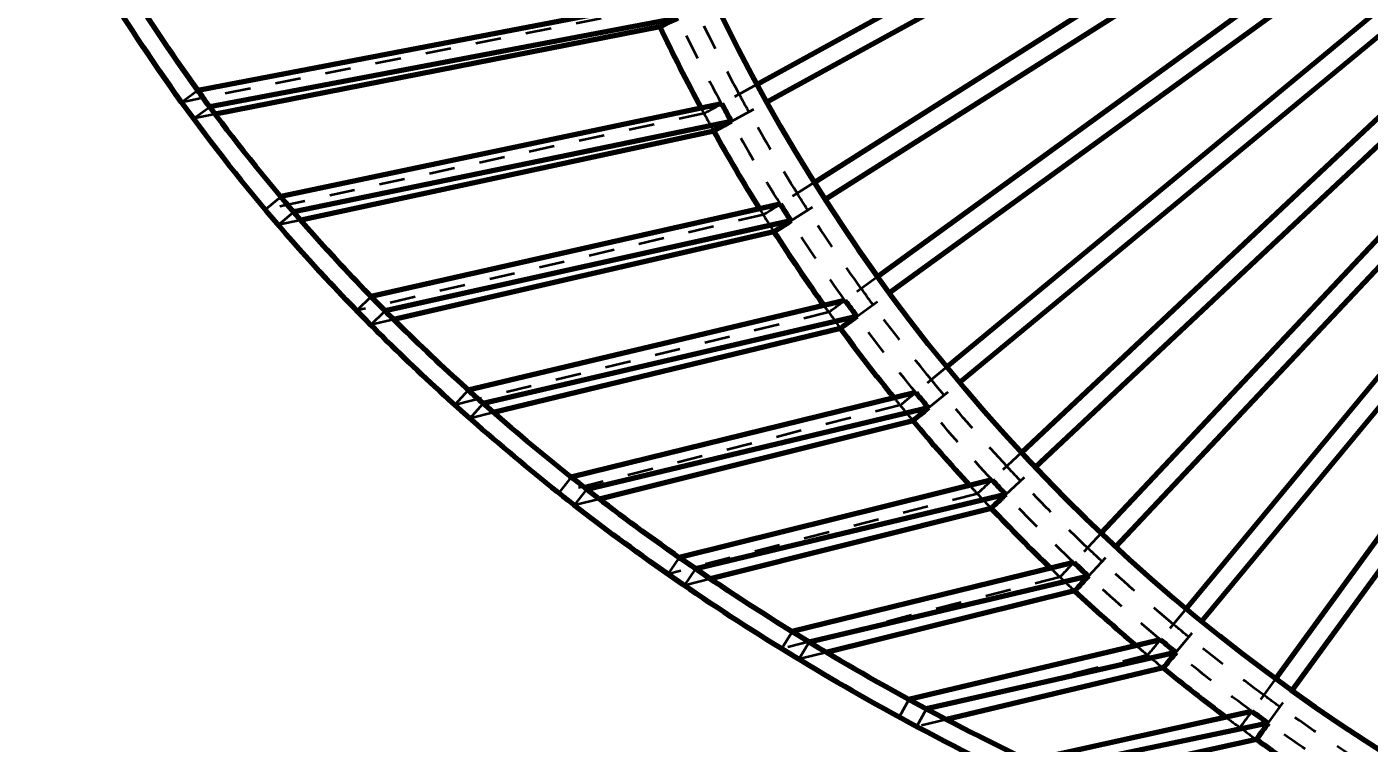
# Model space of a CAD drawing. Header units: inches. Extents: x -0.1 to 57.6, y -5.7 to 33.1.
# Drawn here: x 4.44 to 9.69, y 0.04 to 2.85 of the extents above; entities that cross this region are included whole.
import ezdxf

# ---------------------------------------------------------------- set-up
doc = ezdxf.new("R2010")
doc.units = ezdxf.units.IN
doc.header["$LTSCALE"] = 0.75
doc.header["$MEASUREMENT"] = 0
doc.linetypes.add('HIDDEN2', pattern=[0.1875, 0.125, -0.0625])
for name, color, linetype, lineweight in [('FD_Dimensions', 7, 'Continuous', 35), ('Hidden', 7, 'HIDDEN2', 35), ('Visible', 7, 'Continuous', 70)]:
    doc.layers.add(name, color=color, linetype=linetype, lineweight=lineweight)
doc.styles.get("Standard").update_dxf_attribs({"font": 'arial.ttf'})
doc.dimstyles.new('Dim-Standard', dxfattribs={"dimtxt": 0.5, "dimasz": 0.5, "dimexe": 0.3, "dimexo": 0.07, "dimgap": 0.2, "dimtad": 0, "dimtih": 1, "dimtoh": 1, "dimlfac": 0.083333, "dimzin": 12, "dimdsep": 46, "dimtxsty": 'Standard', "dimcen": 0, "dimazin": 3, "dimtp": 0.01, "dimtm": 0.01, "dimtfac": 1, "dimtofl": 0, "dimtmove": 0, "dimatfit": 3, "dimfxl": 1, "dimtolj": 1, "dimtzin": 12, "dimarcsym": 1})

# ---------------------------------------------------------------- blocks, each defined once
blk = doc.blocks.new('*D33')
at = {"layer": 'Defpoints', "color": 0, "transparency": 16777216}
for p in [(13.5209, 13.3179), (0.3049, -1.3183), (13.5209, -1.3183)]:
    blk.add_point(p, dxfattribs=at)
at = {"layer": 'FD_Dimensions', "color": 0, "lineweight": -2, "transparency": 16777216}
for p, q in [((13.4509, 13.3179), (0.0049, 13.3179)), ((0.3049, 12.8179), (0.3049, 6.451)), ((0.3049, -0.8183), (0.3049, 5.5486)), ((13.4509, -1.3183), (0.0049, -1.3183))]:
    blk.add_line(p, q, dxfattribs=at)
at = {"layer": 'FD_Dimensions', "color": 0, "transparency": 16777216}
for points in [[(0.2216, 12.8179), (0.3882, 12.8179), (0.3049, 13.3179)], [(0.2216, -0.8183), (0.3882, -0.8183), (0.3049, -1.3183)]]:
    blk.add_solid(points, dxfattribs=at)
at = {"layer": 'FD_Dimensions', "color": 0, "transparency": 16777216, "insert": (0.3049, 5.9998), "char_height": 0.5, "attachment_point": 5}
blk.add_mtext('\\A1;2 4', dxfattribs=at)

msp = doc.modelspace()

# ---------------------------------------------------------------- linework, layer by layer
at = {"layer": 'Hidden', "extrusion": (3.63318e-29, 2.96671e-13, -1)}
for p, q in [((6.8826, 2.9195), (5.0443, 2.5524)), ((5.1079, 2.5987), (5.0443, 2.5524)), ((7.2961, 2.6226), (7.1581, 2.5467)), ((7.2961, 2.6226), (7.1581, 2.5467)), ((7.2961, 2.6226), (7.1581, 2.5467)), ((7.2961, 2.6226), (7.1581, 2.5467)), ((7.2961, 2.6226), (7.1581, 2.5467)), ((5.0907, 2.4887), (5.1543, 2.5351)), ((7.1581, 2.5467), (7.1581, 2.5467)), ((7.1581, 2.5467), (7.1581, 2.5467)), ((7.1581, 2.5467), (7.1581, 2.5467)), ((7.1581, 2.5467), (7.1581, 2.5467)), ((7.1581, 2.5467), (7.1581, 2.5467)), ((7.1961, 2.4777), (7.3341, 2.5536)), ((7.1961, 2.4777), (7.3341, 2.5536)), ((7.1961, 2.4777), (7.3341, 2.5536)), ((7.1961, 2.4777), (7.3341, 2.5536)), ((7.1961, 2.4777), (7.3341, 2.5536)), ((5.1762, 2.5056), (5.0907, 2.4887)), ((7.0891, 2.5088), (5.3723, 2.1319)), ((7.1961, 2.4777), (7.1961, 2.4777)), ((7.1961, 2.4777), (7.1961, 2.4777)), ((7.1961, 2.4777), (7.1961, 2.4777)), ((7.1961, 2.4777), (7.1961, 2.4777)), ((7.1961, 2.4777), (7.1961, 2.4777)), ((7.5205, 2.2384), (7.3875, 2.154)), ((7.5205, 2.2384), (7.3875, 2.154)), ((7.5205, 2.2384), (7.3875, 2.154)), ((7.5205, 2.2384), (7.3875, 2.154)), ((7.5205, 2.2384), (7.3875, 2.154)), ((5.4323, 2.1828), (5.3723, 2.1319)), ((7.4297, 2.0875), (7.5627, 2.1719)), ((7.4297, 2.0875), (7.5627, 2.1719)), ((7.4297, 2.0875), (7.5627, 2.1719)), ((7.4297, 2.0875), (7.5627, 2.1719)), ((7.4297, 2.0875), (7.5627, 2.1719)), ((5.4233, 2.0719), (5.4833, 2.1229)), ((7.321, 2.1118), (5.7299, 1.7364)), ((7.3875, 2.154), (7.3875, 2.154)), ((7.3875, 2.154), (7.3875, 2.154)), ((7.3875, 2.154), (7.3875, 2.154)), ((7.3875, 2.154), (7.3875, 2.154)), ((7.3875, 2.154), (7.3875, 2.154)), ((5.511, 2.0908), (5.4233, 2.0719)), ((7.4297, 2.0875), (7.4297, 2.0875)), ((7.4297, 2.0875), (7.4297, 2.0875)), ((7.4297, 2.0875), (7.4297, 2.0875)), ((7.4297, 2.0875), (7.4297, 2.0875)), ((7.4297, 2.0875), (7.4297, 2.0875)), ((7.7685, 1.8691), (7.6411, 1.7765)), ((7.7685, 1.8691), (7.6411, 1.7765)), ((7.7685, 1.8691), (7.6411, 1.7765)), ((7.7685, 1.8691), (7.6411, 1.7765)), ((7.7685, 1.8691), (7.6411, 1.7765)), ((5.7861, 1.7915), (5.7299, 1.7364)), ((7.6874, 1.7128), (7.8148, 1.8054)), ((7.6874, 1.7128), (7.8148, 1.8054)), ((7.6874, 1.7128), (7.8148, 1.8054)), ((7.6874, 1.7128), (7.8148, 1.8054)), ((7.6874, 1.7128), (7.8148, 1.8054)), ((5.785, 1.6802), (5.8412, 1.7353)), ((7.6411, 1.7765), (7.6411, 1.7765)), ((7.6411, 1.7765), (7.6411, 1.7765)), ((7.6411, 1.7765), (7.6411, 1.7765)), ((7.6411, 1.7765), (7.6411, 1.7765)), ((7.6411, 1.7765), (7.6411, 1.7765)), ((5.8753, 1.7011), (5.785, 1.6802)), ((7.5774, 1.7302), (6.1137, 1.3666)), ((7.6874, 1.7128), (7.6874, 1.7128)), ((7.6874, 1.7128), (7.6874, 1.7128)), ((7.6874, 1.7128), (7.6874, 1.7128)), ((7.6874, 1.7128), (7.6874, 1.7128)), ((7.6874, 1.7128), (7.6874, 1.7128)), ((8.0392, 1.516), (7.9179, 1.4156)), ((8.0392, 1.516), (7.9179, 1.4156)), ((8.0392, 1.516), (7.9179, 1.4156)), ((8.0392, 1.516), (7.9179, 1.4156)), ((8.0392, 1.516), (7.9179, 1.4156)), ((6.1661, 1.4253), (6.1137, 1.3666)), ((7.9681, 1.355), (8.0894, 1.4553)), ((7.9681, 1.355), (8.0894, 1.4553)), ((7.9681, 1.355), (8.0894, 1.4553)), ((7.9681, 1.355), (8.0894, 1.4553)), ((7.9681, 1.355), (8.0894, 1.4553)), ((6.1724, 1.3141), (6.2249, 1.3728)), ((7.9179, 1.4156), (7.9179, 1.4156)), ((7.9179, 1.4156), (7.9179, 1.4156)), ((7.9179, 1.4156), (7.9179, 1.4156)), ((7.9179, 1.4156), (7.9179, 1.4156)), ((7.9179, 1.4156), (7.9179, 1.4156)), ((6.2658, 1.3368), (6.1724, 1.3141)), ((7.8572, 1.3654), (6.5206, 1.0225)), ((7.9681, 1.355), (7.9681, 1.355)), ((7.9681, 1.355), (7.9681, 1.355)), ((7.9681, 1.355), (7.9681, 1.355)), ((7.9681, 1.355), (7.9681, 1.355)), ((7.9681, 1.355), (7.9681, 1.355)), ((8.3316, 1.1807), (8.2168, 1.0729)), ((8.3316, 1.1807), (8.2168, 1.0729)), ((8.3316, 1.1807), (8.2168, 1.0729)), ((8.3316, 1.1807), (8.2168, 1.0729)), ((8.3316, 1.1807), (8.2168, 1.0729)), ((8.2707, 1.0155), (8.3855, 1.1233)), ((8.2707, 1.0155), (8.3855, 1.1233)), ((8.2707, 1.0155), (8.3855, 1.1233)), ((8.2707, 1.0155), (8.3855, 1.1233)), ((8.2707, 1.0155), (8.3855, 1.1233)), ((6.5692, 1.0844), (6.5206, 1.0225)), ((8.2168, 1.0729), (8.2168, 1.0729)), ((8.2168, 1.0729), (8.2168, 1.0729)), ((8.2168, 1.0729), (8.2168, 1.0729)), ((8.2168, 1.0729), (8.2168, 1.0729)), ((8.2168, 1.0729), (8.2168, 1.0729)), ((6.5825, 0.9739), (6.6311, 1.0357)), ((8.1594, 1.019), (6.9478, 0.7042)), ((8.2707, 1.0155), (8.2707, 1.0155)), ((8.2707, 1.0155), (8.2707, 1.0155)), ((8.2707, 1.0155), (8.2707, 1.0155)), ((8.2707, 1.0155), (8.2707, 1.0155)), ((8.2707, 1.0155), (8.2707, 1.0155)), ((6.6798, 0.9982), (6.5825, 0.9739)), ((8.6444, 0.8643), (8.5366, 0.7495)), ((8.6444, 0.8643), (8.5366, 0.7495)), ((8.6444, 0.8643), (8.5366, 0.7495)), ((8.6444, 0.8643), (8.5366, 0.7495)), ((8.6444, 0.8643), (8.5366, 0.7495)), ((8.594, 0.6956), (8.7018, 0.8104)), ((8.594, 0.6956), (8.7018, 0.8104)), ((8.594, 0.6956), (8.7018, 0.8104)), ((8.594, 0.6956), (8.7018, 0.8104)), ((8.594, 0.6956), (8.7018, 0.8104)), ((6.9926, 0.7688), (6.9478, 0.7042)), ((8.5366, 0.7495), (8.5366, 0.7495)), ((8.5366, 0.7495), (8.5366, 0.7495)), ((8.5366, 0.7495), (8.5366, 0.7495)), ((8.5366, 0.7495), (8.5366, 0.7495)), ((8.5366, 0.7495), (8.5366, 0.7495)), ((7.0125, 0.6593), (7.0573, 0.724)), ((7.1145, 0.685), (7.0125, 0.6593)), ((8.4827, 0.6921), (7.3927, 0.4114)), ((8.594, 0.6956), (8.594, 0.6956)), ((8.594, 0.6956), (8.594, 0.6956)), ((8.594, 0.6956), (8.594, 0.6956)), ((8.594, 0.6956), (8.594, 0.6956)), ((8.594, 0.6956), (8.594, 0.6956)), ((8.9765, 0.5683), (8.8761, 0.4469)), ((8.9765, 0.5683), (8.8761, 0.4469)), ((8.9765, 0.5683), (8.8761, 0.4469)), ((8.9765, 0.5683), (8.8761, 0.4469)), ((8.9765, 0.5683), (8.8761, 0.4469)), ((7.4338, 0.4784), (7.3927, 0.4114)), ((8.9368, 0.3967), (9.0371, 0.5181)), ((8.9368, 0.3967), (9.0371, 0.5181)), ((8.9368, 0.3967), (9.0371, 0.5181)), ((8.9368, 0.3967), (9.0371, 0.5181)), ((8.9368, 0.3967), (9.0371, 0.5181)), ((7.4599, 0.3702), (7.501, 0.4373)), ((8.8761, 0.4469), (8.8761, 0.4469)), ((8.8761, 0.4469), (8.8761, 0.4469)), ((8.8761, 0.4469), (8.8761, 0.4469)), ((8.8761, 0.4469), (8.8761, 0.4469)), ((8.8761, 0.4469), (8.8761, 0.4469)), ((7.5679, 0.397), (7.4599, 0.3702)), ((8.8259, 0.3863), (7.8531, 0.1437)), ((8.9368, 0.3967), (8.9368, 0.3967)), ((8.9368, 0.3967), (8.9368, 0.3967)), ((8.9368, 0.3967), (8.9368, 0.3967)), ((8.9368, 0.3967), (8.9368, 0.3967)), ((8.9368, 0.3967), (8.9368, 0.3967)), ((9.3265, 0.2936), (9.2339, 0.1662)), ((9.3265, 0.2936), (9.2339, 0.1662)), ((9.3265, 0.2936), (9.2339, 0.1662)), ((9.3265, 0.2936), (9.2339, 0.1662)), ((9.3265, 0.2936), (9.2339, 0.1662)), ((7.8906, 0.2129), (7.8531, 0.1437)), ((9.2976, 0.1199), (9.3902, 0.2474)), ((9.2976, 0.1199), (9.3902, 0.2474)), ((9.2976, 0.1199), (9.3902, 0.2474)), ((9.2976, 0.1199), (9.3902, 0.2474)), ((9.2976, 0.1199), (9.3902, 0.2474)), ((7.9224, 0.1063), (7.9598, 0.1755)), ((9.2339, 0.1662), (9.2339, 0.1662)), ((9.2339, 0.1662), (9.2339, 0.1662)), ((9.2339, 0.1662), (9.2339, 0.1662)), ((9.2339, 0.1662), (9.2339, 0.1662)), ((9.2339, 0.1662), (9.2339, 0.1662)), ((8.0383, 0.1339), (7.9224, 0.1063)), ((9.2976, 0.1199), (9.2976, 0.1199)), ((9.2976, 0.1199), (9.2976, 0.1199)), ((9.2976, 0.1199), (9.2976, 0.1199)), ((9.2976, 0.1199), (9.2976, 0.1199)), ((9.2976, 0.1199), (9.2976, 0.1199)), ((9.1876, 0.1025), (8.327, -0.0991))]:
    msp.add_line(p, q, dxfattribs=at)
for radius, start, end in [(7.1606, 331.51502, 334.48498), (7.2394, 331.51159, 334.48841), (7.1606, 330.88498, 331.51502), (7.1606, 330.88498, 331.51502), (7.1606, 330.88498, 331.51502), (7.1606, 330.88498, 331.51502), (7.1606, 330.88498, 331.51502), (7.2394, 330.88841, 331.51159), (7.2394, 327.91159, 330.88841), (7.1606, 327.91502, 330.88498), (7.1606, 327.28498, 327.91502), (7.1606, 327.28498, 327.91502), (7.1606, 327.28498, 327.91502), (7.1606, 327.28498, 327.91502), (7.1606, 327.28498, 327.91502), (7.2394, 327.28841, 327.91159), (7.1606, 324.31502, 327.28498), (7.2394, 324.31159, 327.28841), (7.1606, 323.68498, 324.31502), (7.1606, 323.68498, 324.31502), (7.1606, 323.68498, 324.31502), (7.1606, 323.68498, 324.31502), (7.1606, 323.68498, 324.31502), (7.2394, 323.68841, 324.31159), (7.1606, 320.71502, 323.68498), (7.2394, 320.71159, 323.68841), (7.1606, 320.08498, 320.71502), (7.1606, 320.08498, 320.71502), (7.1606, 320.08498, 320.71502), (7.1606, 320.08498, 320.71502), (7.1606, 320.08498, 320.71502), (7.2394, 320.08841, 320.71159), (7.1606, 317.11502, 320.08498), (7.2394, 317.11159, 320.08841), (7.1606, 316.48498, 317.11502), (7.1606, 316.48498, 317.11502), (7.1606, 316.48498, 317.11502), (7.1606, 316.48498, 317.11502), (7.1606, 316.48498, 317.11502), (7.2394, 316.48841, 317.11159), (7.1606, 313.51502, 316.48498), (7.2394, 313.51159, 316.48841), (7.1606, 312.88498, 313.51502), (7.1606, 312.88498, 313.51502), (7.1606, 312.88498, 313.51502), (7.1606, 312.88498, 313.51502), (7.1606, 312.88498, 313.51502), (7.2394, 312.88841, 313.51159), (7.1606, 309.91502, 312.88498), (7.2394, 309.91159, 312.88841), (7.1606, 309.28498, 309.91502), (7.1606, 309.28498, 309.91502), (7.1606, 309.28498, 309.91502), (7.1606, 309.28498, 309.91502), (7.1606, 309.28498, 309.91502), (7.2394, 309.28841, 309.91159), (7.1606, 306.31502, 309.28498), (7.2394, 306.31159, 309.28841), (7.1606, 305.68498, 306.31502), (7.1606, 305.68498, 306.31502), (7.1606, 305.68498, 306.31502), (7.1606, 305.68498, 306.31502), (7.1606, 305.68498, 306.31502), (7.2394, 305.68841, 306.31159), (7.1606, 302.71502, 305.68498), (7.2394, 302.71159, 305.68841)]:
    msp.add_arc((-13.5209, 5.9998), radius, start, end, dxfattribs=at)
at = {"layer": 'Hidden'}
for radius, start, end in [(7.3181, 208.30491, 208.49176), (7.2394, 208.48841, 209.11159), (7.2394, 208.48841, 209.11159), (7.2394, 208.48841, 209.11159), (7.2394, 208.48841, 209.11159), (7.3181, 208.49176, 209.10824), (7.3181, 211.87225, 212.09176), (7.3181, 212.09176, 212.70824), (7.2394, 212.08841, 212.71159), (7.2394, 212.08841, 212.71159), (7.2394, 212.08841, 212.71159), (7.2394, 212.08841, 212.71159), (7.3181, 215.43585, 215.69176), (7.2394, 215.68841, 216.31159), (7.2394, 215.68841, 216.31159), (7.2394, 215.68841, 216.31159), (7.2394, 215.68841, 216.31159), (7.3181, 215.69176, 216.30824), (7.3181, 218.99484, 219.29176), (7.2394, 219.28841, 219.91159), (7.2394, 219.28841, 219.91159), (7.2394, 219.28841, 219.91159), (7.2394, 219.28841, 219.91159), (7.3181, 219.29176, 219.90824), (7.3181, 222.54805, 222.89176), (7.2394, 222.88841, 223.51159), (7.2394, 222.88841, 223.51159), (7.2394, 222.88841, 223.51159), (7.2394, 222.88841, 223.51159), (7.3181, 222.89176, 223.50824), (7.2394, 226.48841, 227.11159), (7.2394, 226.48841, 227.11159), (7.2394, 226.48841, 227.11159), (7.2394, 226.48841, 227.11159), (7.3181, 226.0938, 226.49176), (7.3181, 226.49176, 227.10824), (7.3181, 229.62966, 230.09176), (7.2394, 230.08841, 230.71159), (7.2394, 230.08841, 230.71159), (7.2394, 230.08841, 230.71159), (7.2394, 230.08841, 230.71159), (7.3181, 230.09176, 230.70824), (7.2394, 233.68841, 234.31159), (7.2394, 233.68841, 234.31159), (7.2394, 233.68841, 234.31159), (7.2394, 233.68841, 234.31159), (7.3181, 233.15186, 233.69176), (7.3181, 233.69176, 234.30824)]:
    msp.add_arc((13.5209, 5.9998), radius, start, end, dxfattribs=at)
for points in [[(5.0443, 2.5524), (5.052, 2.5417), (5.0597, 2.5311), (5.0674, 2.5205)], [(7.0891, 2.5088), (7.1121, 2.5214), (7.1351, 2.5341), (7.1581, 2.5467)], [(5.0674, 2.5205), (5.0751, 2.5099), (5.0829, 2.4993), (5.0907, 2.4887)], [(5.3723, 2.1319), (5.3807, 2.1218), (5.3892, 2.1118), (5.3977, 2.1018)], [(5.3977, 2.1018), (5.4062, 2.0918), (5.4147, 2.0818), (5.4233, 2.0719)], [(7.321, 2.1118), (7.3432, 2.1259), (7.3653, 2.14), (7.3875, 2.154)], [(5.7299, 1.7364), (5.739, 1.727), (5.7482, 1.7176), (5.7574, 1.7082)], [(7.5774, 1.7302), (7.5986, 1.7456), (7.6198, 1.7611), (7.6411, 1.7765)], [(5.7574, 1.7082), (5.7665, 1.6988), (5.7758, 1.6895), (5.785, 1.6802)], [(6.1137, 1.3666), (6.1234, 1.3578), (6.1332, 1.349), (6.143, 1.3403)], [(7.8572, 1.3654), (7.8774, 1.3822), (7.8976, 1.3989), (7.9179, 1.4156)], [(6.143, 1.3403), (6.1528, 1.3315), (6.1626, 1.3228), (6.1724, 1.3141)], [(8.1594, 1.019), (8.1785, 1.0369), (8.1976, 1.0549), (8.2168, 1.0729)], [(6.5206, 1.0225), (6.5309, 1.0143), (6.5412, 1.0062), (6.5515, 0.9981)], [(6.5515, 0.9981), (6.5618, 0.99), (6.5721, 0.9819), (6.5825, 0.9739)], [(8.4827, 0.6921), (8.5007, 0.7113), (8.5186, 0.7304), (8.5366, 0.7495)], [(6.9478, 0.7042), (6.9585, 0.6966), (6.9693, 0.6891), (6.9801, 0.6816)], [(6.9801, 0.6816), (6.9908, 0.6742), (7.0017, 0.6667), (7.0125, 0.6593)], [(8.8259, 0.3863), (8.8426, 0.4065), (8.8594, 0.4267), (8.8761, 0.4469)], [(7.3927, 0.4114), (7.4039, 0.4044), (7.415, 0.3975), (7.4262, 0.3907)], [(7.4262, 0.3907), (7.4374, 0.3838), (7.4486, 0.377), (7.4599, 0.3702)], [(9.1876, 0.1025), (9.2031, 0.1238), (9.2185, 0.145), (9.2339, 0.1662)], [(7.8531, 0.1437), (7.8646, 0.1374), (7.8762, 0.1311), (7.8877, 0.1249)], [(7.8877, 0.1249), (7.8992, 0.1186), (7.9108, 0.1124), (7.9224, 0.1063)]]:
    msp.add_open_spline(points, degree=3, dxfattribs=at)
at = {"layer": 'Visible', "extrusion": (3.63318e-29, 2.96671e-13, -1)}
for p, q in [((7.2961, 2.6226), (9.3303, 3.7409)), ((7.2961, 2.6226), (9.3303, 3.7409)), ((7.3341, 2.5536), (9.3682, 3.6719)), ((7.3341, 2.5536), (9.3682, 3.6719)), ((7.5205, 2.2384), (9.4804, 3.4822)), ((7.5205, 2.2384), (9.4804, 3.4822)), ((7.5627, 2.1719), (9.5226, 3.4157)), ((7.5627, 2.1719), (9.5226, 3.4157)), ((7.7685, 1.8691), (9.6465, 3.2335)), ((7.7685, 1.8691), (9.6465, 3.2335)), ((7.8148, 1.8054), (9.6927, 3.1698)), ((7.8148, 1.8054), (9.6927, 3.1698)), ((8.0392, 1.516), (9.8278, 2.9957)), ((8.0392, 1.516), (9.8278, 2.9957)), ((6.9539, 2.9531), (5.1079, 2.5988)), ((8.0894, 1.4553), (9.878, 2.935)), ((8.0894, 1.4553), (9.878, 2.935)), ((6.9874, 2.8818), (5.1543, 2.5352)), ((6.9161, 2.8483), (5.1762, 2.5056)), ((8.3316, 1.1807), (10.0237, 2.7697)), ((8.3316, 1.1807), (10.0237, 2.7697)), ((8.3855, 1.1233), (10.0776, 2.7123)), ((8.3855, 1.1233), (10.0776, 2.7123)), ((5.1079, 2.5987), (5.1079, 2.5988)), ((5.1543, 2.5351), (5.1543, 2.5352)), ((7.1581, 2.5467), (5.4323, 2.1829)), ((8.6444, 0.8643), (10.2334, 2.5565)), ((8.6444, 0.8643), (10.2334, 2.5565)), ((7.1961, 2.4777), (5.4833, 2.1229)), ((8.7018, 0.8104), (10.2908, 2.5026)), ((8.7018, 0.8104), (10.2908, 2.5026)), ((7.1271, 2.4398), (5.511, 2.0908)), ((8.9765, 0.5683), (10.4561, 2.3569)), ((8.9765, 0.5683), (10.4561, 2.3569)), ((9.0371, 0.5181), (10.5168, 2.3067)), ((9.0371, 0.5181), (10.5168, 2.3067)), ((5.4323, 2.1828), (5.4323, 2.1829)), ((9.3265, 0.2936), (10.6909, 2.1716)), ((9.3265, 0.2936), (10.6909, 2.1716)), ((5.4833, 2.1229), (5.4833, 2.1229)), ((7.3875, 2.154), (5.7861, 1.7915)), ((9.3902, 0.2474), (10.7546, 2.1253)), ((9.3902, 0.2474), (10.7546, 2.1253)), ((7.4297, 2.0875), (5.8413, 1.7353)), ((7.3632, 2.0454), (5.8753, 1.7011)), ((5.7861, 1.7915), (5.7861, 1.7915)), ((5.8412, 1.7353), (5.8413, 1.7353)), ((7.6411, 1.7765), (6.1662, 1.4253)), ((7.6874, 1.7128), (6.2249, 1.3729)), ((7.6237, 1.6665), (6.2658, 1.3368)), ((6.1661, 1.4253), (6.1662, 1.4253)), ((6.2249, 1.3728), (6.2249, 1.3729)), ((7.9179, 1.4156), (6.5693, 1.0844)), ((7.9681, 1.355), (6.6312, 1.0358)), ((7.9074, 1.3048), (6.6798, 0.9982)), ((6.5692, 1.0844), (6.5693, 1.0844)), ((8.2168, 1.0729), (6.9927, 0.7689)), ((6.6311, 1.0357), (6.6312, 1.0358)), ((8.2707, 1.0155), (7.0574, 0.724)), ((8.2133, 0.9616), (7.1145, 0.685)), ((6.9926, 0.7688), (6.9927, 0.7689)), ((8.5366, 0.7495), (7.4339, 0.4785)), ((7.0573, 0.724), (7.0574, 0.724)), ((8.594, 0.6956), (7.501, 0.4374)), ((8.5401, 0.6382), (7.5679, 0.397)), ((7.4338, 0.4784), (7.4339, 0.4785)), ((7.501, 0.4373), (7.501, 0.4374)), ((8.8761, 0.4469), (7.8906, 0.213)), ((8.9368, 0.3967), (7.9598, 0.1755)), ((8.8866, 0.3361), (8.0383, 0.1339)), ((7.8906, 0.2129), (7.8906, 0.213)), ((7.9598, 0.1755), (7.9598, 0.1755)), ((9.2339, 0.1662), (8.3608, -0.028)), ((9.2976, 0.1199), (8.4319, -0.0618)), ((9.2513, 0.0562), (8.5245, -0.1049))]:
    msp.add_line(p, q, dxfattribs=at)
at = {"layer": 'Visible'}
for radius, start, end in [(7.0819, 120, 240), (7.3181, 205.50824, 208.30491), (7.3181, 209.10824, 211.87225), (7.3181, 212.70824, 215.43585), (7.3181, 216.30824, 218.99484), (7.3181, 219.90824, 222.54805), (7.3181, 223.50824, 226.0938), (7.3181, 227.10824, 229.62966), (7.3181, 230.70824, 233.15186), (7.3181, 234.30824, 236.65429)]:
    msp.add_arc((13.5209, 5.9998), radius, start, end, dxfattribs=at)
for points, knots in [([(13.5209, -1.2396), (13.2652, -1.2396), (13.0096, -1.232), (12.7547, -1.2167), (12.4417, -1.198), (12.1298, -1.1677), (11.8207, -1.1261), (11.5319, -1.0873), (11.2454, -1.0385), (10.9625, -0.98), (10.6981, -0.9254), (10.4369, -0.8623), (10.1797, -0.7909), (9.7048, -0.6592), (9.2437, -0.4993), (8.8022, -0.3132), (8.4179, -0.1512), (8.0484, 0.0306), (7.6972, 0.2306), (7.3915, 0.4046), (7.0996, 0.5924), (6.8236, 0.7926), (6.5834, 0.9669), (6.3552, 1.1505), (6.1403, 1.3426), (5.9533, 1.5098), (5.7763, 1.6834), (5.6102, 1.8626), (5.3244, 2.1709), (5.0705, 2.496), (4.8517, 2.834), (4.689, 3.0854), (4.5456, 3.3439), (4.4226, 3.6079), (4.3311, 3.8043), (4.2509, 4.0036), (4.1823, 4.2052), (4.0813, 4.5016), (4.0054, 4.8027), (3.9552, 5.1063), (3.9062, 5.4026), (3.8815, 5.7012), (3.8815, 5.9998)], [1.570796, 1.570796, 1.570796, 1.570796, 1.650448, 1.650448, 1.650448, 1.748282, 1.748282, 1.748282, 1.839697, 1.839697, 1.839697, 1.925114, 1.925114, 1.925114, 2.082814, 2.082814, 2.082814, 2.220071, 2.220071, 2.220071, 2.339534, 2.339534, 2.339534, 2.44351, 2.44351, 2.44351, 2.534007, 2.534007, 2.534007, 2.689637, 2.689637, 2.689637, 2.805403, 2.805403, 2.805403, 2.891516, 2.891516, 2.891516, 3.018082, 3.018082, 3.018082, 3.141593, 3.141593, 3.141593, 3.141593]), ([(13.5209, -1.1609), (13.2668, -1.1609), (13.0127, -1.1533), (12.7594, -1.1381), (12.4483, -1.1195), (12.1384, -1.0894), (11.8312, -1.0481), (11.5442, -1.0095), (11.2595, -0.961), (10.9784, -0.9029), (10.7158, -0.8486), (10.4562, -0.7859), (10.2007, -0.715), (9.729, -0.5842), (9.2711, -0.4254), (8.8328, -0.2406), (8.4513, -0.0798), (8.0846, 0.1007), (7.7361, 0.299), (7.4329, 0.4717), (7.1434, 0.6579), (6.8698, 0.8564), (6.6317, 1.0291), (6.4056, 1.2111), (6.1928, 1.4013), (6.0076, 1.5669), (5.8324, 1.7388), (5.6679, 1.9162), (5.5248, 2.0706), (5.3897, 2.2292), (5.2633, 2.3915), (5.0458, 2.6706), (4.8537, 2.9607), (4.6886, 3.2591), (4.5657, 3.481), (4.4579, 3.7076), (4.3655, 3.9376), (4.2297, 4.2757), (4.1274, 4.6212), (4.0596, 4.9704), (3.9935, 5.3112), (3.9603, 5.6555), (3.9603, 5.9998)], [1.570796, 1.570796, 1.570796, 1.570796, 1.650448, 1.650448, 1.650448, 1.748282, 1.748282, 1.748282, 1.839697, 1.839697, 1.839697, 1.925114, 1.925114, 1.925114, 2.082814, 2.082814, 2.082814, 2.220071, 2.220071, 2.220071, 2.339534, 2.339534, 2.339534, 2.44351, 2.44351, 2.44351, 2.534007, 2.534007, 2.534007, 2.612772, 2.612772, 2.612772, 2.748227, 2.748227, 2.748227, 2.848985, 2.848985, 2.848985, 2.997076, 2.997076, 2.997076, 3.141593, 3.141593, 3.141593, 3.141593])]:
    msp.add_open_spline(points, degree=3, knots=knots, dxfattribs=at)
for points in [[(6.9874, 2.8818), (6.9636, 2.8706), (6.9399, 2.8595), (6.9161, 2.8483)], [(5.131, 2.5669), (5.1233, 2.5775), (5.1156, 2.5881), (5.1079, 2.5988)], [(5.1543, 2.5352), (5.1465, 2.5457), (5.1387, 2.5563), (5.131, 2.5669)], [(7.1581, 2.5467), (7.1708, 2.5237), (7.1834, 2.5007), (7.1961, 2.4777)], [(7.1961, 2.4777), (7.1731, 2.4651), (7.1501, 2.4524), (7.1271, 2.4398)], [(5.4577, 2.1528), (5.4492, 2.1628), (5.4407, 2.1728), (5.4323, 2.1829)], [(5.4833, 2.1229), (5.4747, 2.1328), (5.4662, 2.1428), (5.4577, 2.1528)], [(7.3875, 2.154), (7.4016, 2.1319), (7.4156, 2.1097), (7.4297, 2.0875)], [(7.4297, 2.0875), (7.4075, 2.0735), (7.3854, 2.0594), (7.3632, 2.0454)], [(5.8136, 1.7633), (5.8044, 1.7727), (5.7953, 1.7821), (5.7861, 1.7915)], [(5.8413, 1.7353), (5.832, 1.7446), (5.8228, 1.7539), (5.8136, 1.7633)], [(7.6411, 1.7765), (7.6565, 1.7553), (7.6719, 1.734), (7.6874, 1.7128)], [(7.6874, 1.7128), (7.6661, 1.6974), (7.6449, 1.6819), (7.6237, 1.6665)], [(6.1954, 1.399), (6.1856, 1.4077), (6.1759, 1.4165), (6.1662, 1.4253)], [(6.2249, 1.3729), (6.215, 1.3815), (6.2052, 1.3902), (6.1954, 1.399)], [(7.9179, 1.4156), (7.9346, 1.3954), (7.9513, 1.3752), (7.9681, 1.355)], [(7.9681, 1.355), (7.9478, 1.3382), (7.9276, 1.3215), (7.9074, 1.3048)], [(6.6001, 1.06), (6.5898, 1.0681), (6.5795, 1.0763), (6.5693, 1.0844)], [(6.6312, 1.0358), (6.6208, 1.0438), (6.6105, 1.0519), (6.6001, 1.06)], [(8.2168, 1.0729), (8.2347, 1.0537), (8.2527, 1.0346), (8.2707, 1.0155)], [(8.2707, 1.0155), (8.2515, 0.9975), (8.2324, 0.9795), (8.2133, 0.9616)], [(7.0249, 0.7463), (7.0142, 0.7538), (7.0034, 0.7613), (6.9927, 0.7689)], [(7.0574, 0.724), (7.0465, 0.7314), (7.0357, 0.7389), (7.0249, 0.7463)], [(8.5366, 0.7495), (8.5557, 0.7316), (8.5749, 0.7136), (8.594, 0.6956)], [(8.594, 0.6956), (8.576, 0.6765), (8.5581, 0.6574), (8.5401, 0.6382)], [(7.4674, 0.4578), (7.4562, 0.4647), (7.445, 0.4716), (7.4339, 0.4785)], [(7.501, 0.4374), (7.4898, 0.4441), (7.4785, 0.451), (7.4674, 0.4578)], [(8.8761, 0.4469), (8.8963, 0.4302), (8.9165, 0.4135), (8.9368, 0.3967)], [(8.9368, 0.3967), (8.92, 0.3765), (8.9033, 0.3563), (8.8866, 0.3361)], [(7.9252, 0.1941), (7.9136, 0.2004), (7.9021, 0.2067), (7.8906, 0.213)], [(7.9598, 0.1755), (7.9483, 0.1817), (7.9367, 0.1879), (7.9252, 0.1941)], [(9.2339, 0.1662), (9.2552, 0.1508), (9.2764, 0.1354), (9.2976, 0.1199)], [(9.2976, 0.1199), (9.2822, 0.0987), (9.2668, 0.0775), (9.2513, 0.0562)]]:
    msp.add_open_spline(points, degree=3, dxfattribs=at)

# ---------------------------------------------------------------- dimensions: what is measured, and where the dimension line sits
at = {"layer": 'FD_Dimensions'}
dim = msp.add_aligned_dim(p1=(13.5209, 13.3179), p2=(13.5209, -1.3183), distance=-13.216, text='2 4', dimstyle='Dim-Standard', override={"dimlfac": 1.666667, "dimclrd": 0, "dimclre": 0}, dxfattribs=at)
dim.commit()
dim.dimension.update_dxf_attribs({"geometry": '*D33', "text_midpoint": (0.3049, 5.9998)})

doc.saveas('drawing.dxf')
